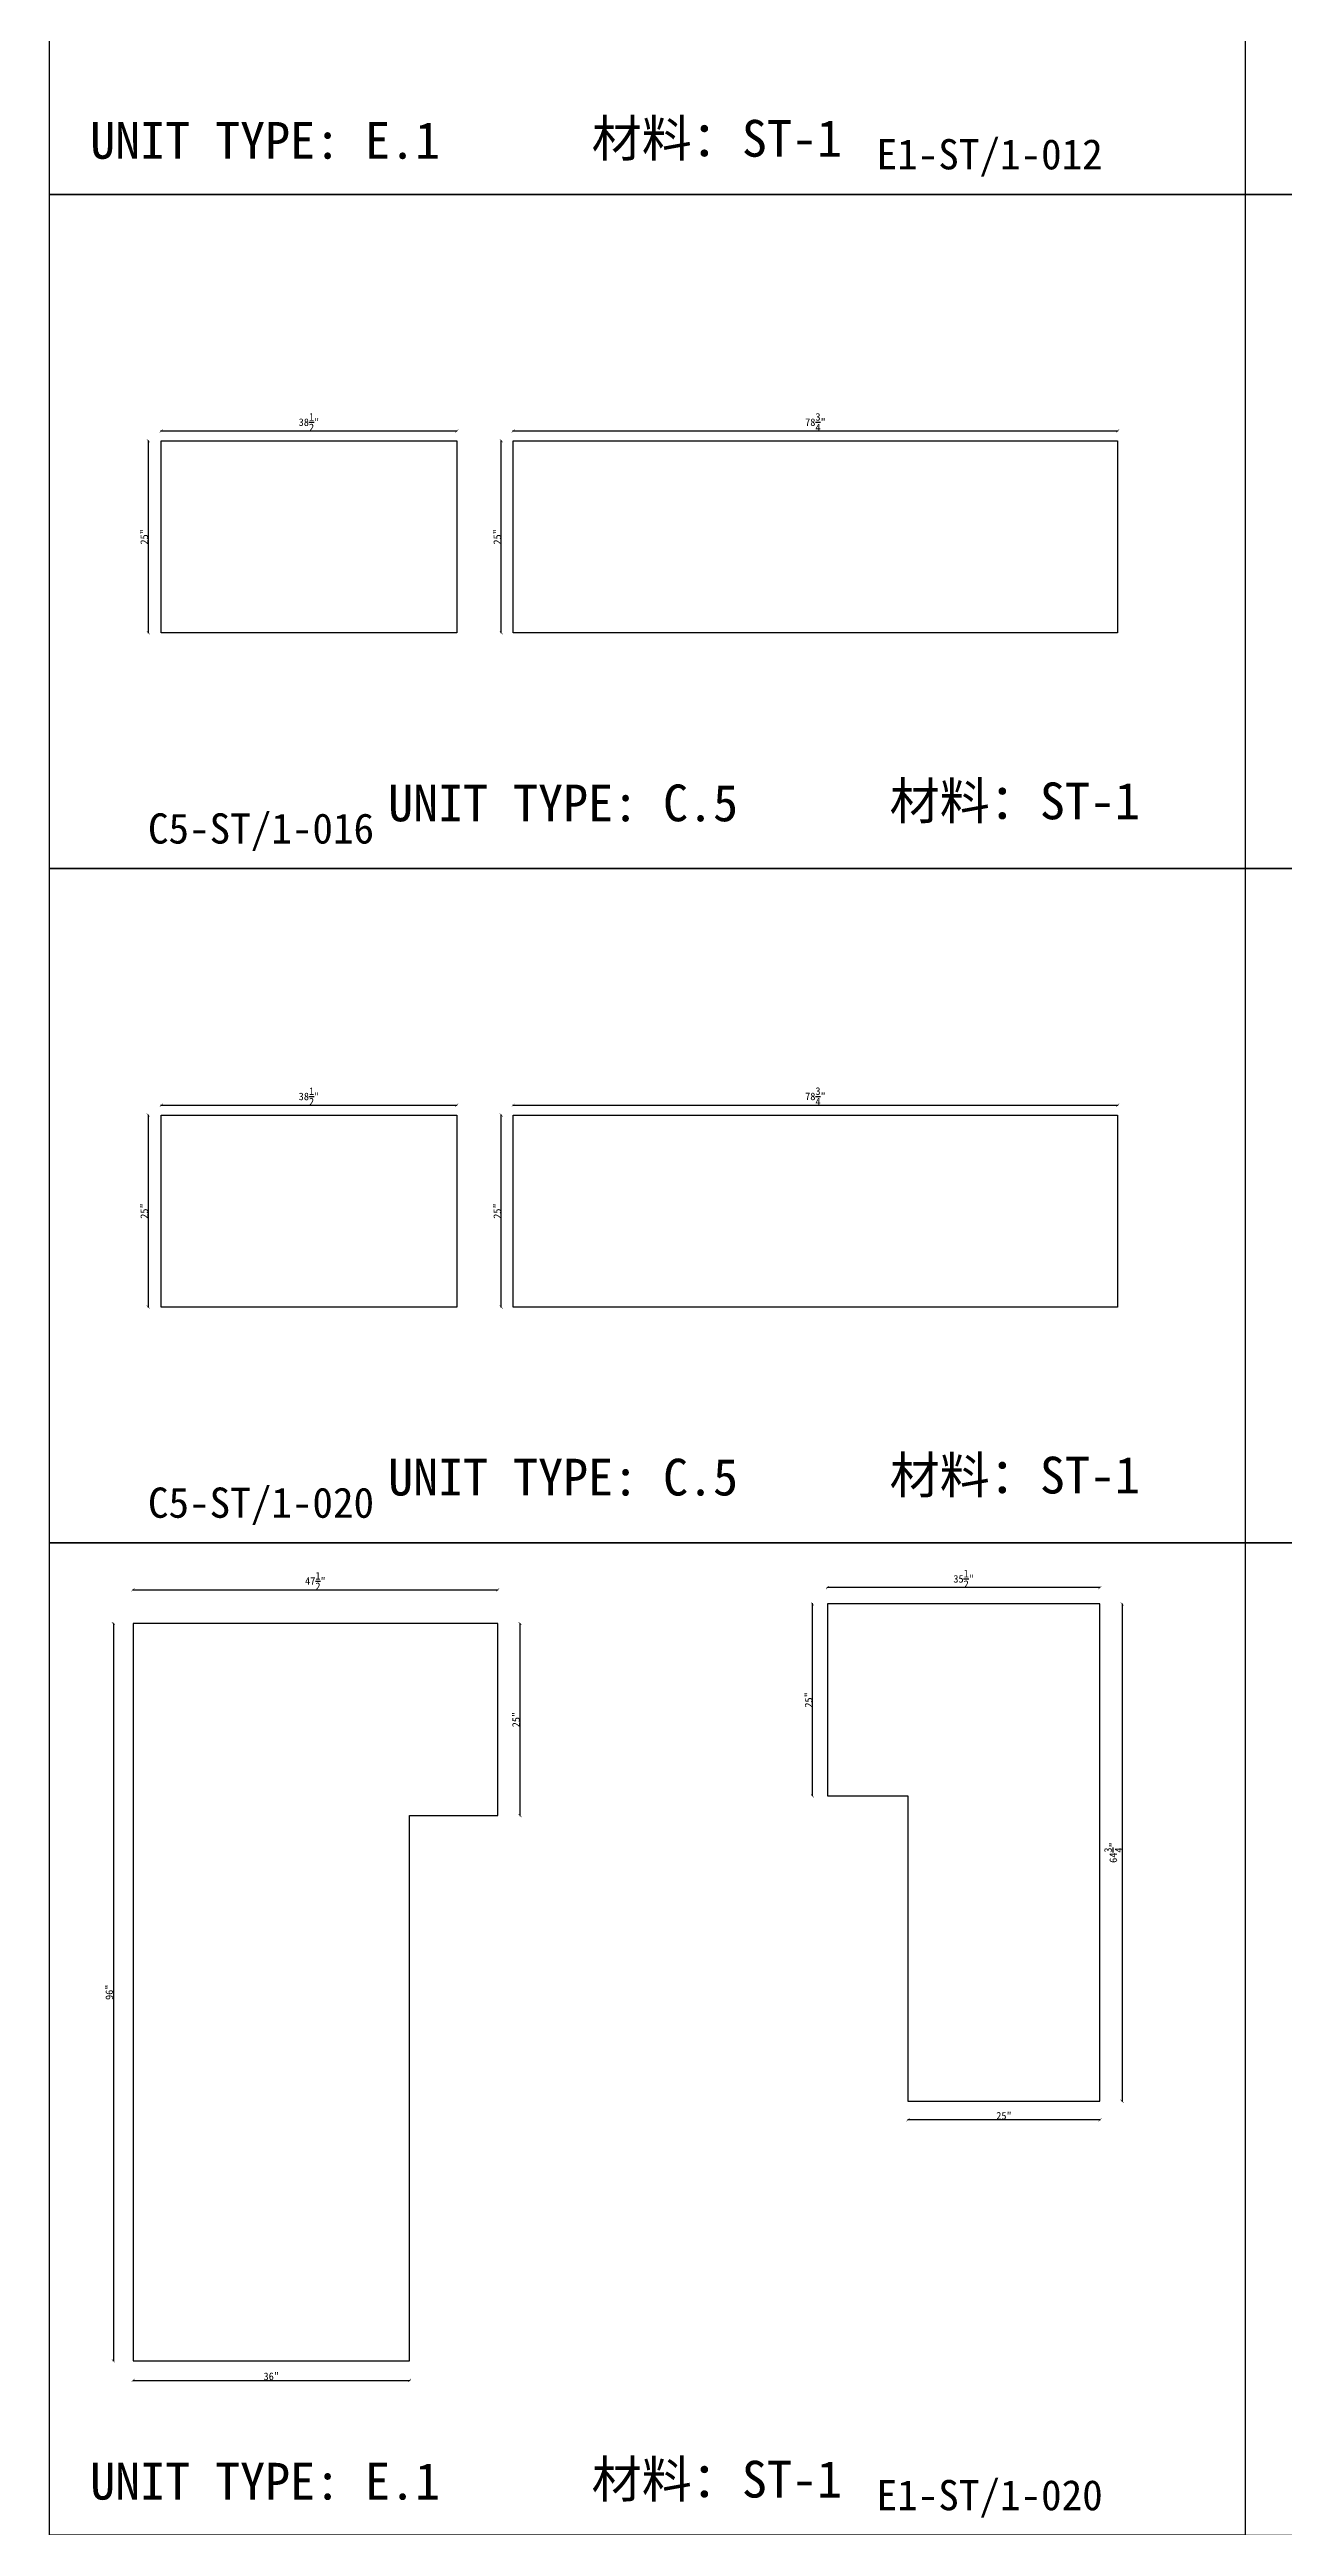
# Model space of a CAD drawing. Header units: millimetres. Extents: x -46966 to 138077, y -48408 to 2116.
# Drawn here: x 102126 to 106209, y -35453 to -27261 of the extents above; entities that cross this region are included whole.
import ezdxf
from ezdxf.enums import TextEntityAlignment as Align

# ---------------------------------------------------------------- set-up
doc = ezdxf.new("R2010")
doc.units = ezdxf.units.MM
doc.layers.add('PART_NUMBER', color=3, linetype='Continuous')
doc.styles.add('样式 1', font='')
doc.styles.get('样式 1').set_extended_font_data('NSimSun')
doc.dimstyles.new('副本 ISO-25', dxfattribs={"dimtxt": 25, "dimasz": 10, "dimexe": 1.5, "dimexo": 0.5, "dimtad": 1, "dimlfac": 0.03937, "dimlunit": 5, "dimtxsty": '样式 1', "dimblk": 'ARCHTICK', "dimcen": 2.5, "dimclrd": 256, "dimclrt": 1, "dimazin": 3, "dimtfac": 1, "dimtmove": 0, "dimatfit": 3, "dimfxlon": 1})

# ---------------------------------------------------------------- blocks, each defined once
blk = doc.blocks.new('_ArchTick')
at = {"color": 0, "linetype": 'ByBlock', "const_width": 0.15}
blk.add_lwpolyline([(-0.5, -0.5), (0.5, 0.5)], dxfattribs=at)
blk = doc.blocks.new('*D1830')
at = {"color": 0, "lineweight": -2, "transparency": 16777216}
for p, q in [((102495.6, -28523.9), (102495.6, -28521.4)), ((103473.5, -28523.9), (103473.5, -28521.4))]:
    blk.add_line(p, q, dxfattribs=at)
at = {"lineweight": -2, "transparency": 16777216}
blk.add_line((102495.6, -28522.9), (103473.5, -28522.9), dxfattribs=at)
at = {"layer": 'Defpoints', "color": 0, "transparency": 16777216}
for p in [(102495.6, -28555.5), (103473.5, -28522.9), (103473.5, -28555.5)]:
    blk.add_point(p, dxfattribs=at)
at = {"lineweight": -2, "transparency": 16777216, "xscale": 10, "yscale": 10, "zscale": 10, "rotation": 180}
blk.add_blockref('_ArchTick', (102495.6, -28522.9), dxfattribs=at)
at = {"lineweight": -2, "transparency": 16777216, "xscale": 10, "yscale": 10, "zscale": 10}
blk.add_blockref('_ArchTick', (103473.5, -28522.9), dxfattribs=at)
at = {"color": 1, "transparency": 16777216, "insert": (102984.5, -28493.8), "char_height": 25, "attachment_point": 5, "style": '样式 1'}
blk.add_mtext('\\A1;38{\\H1x;\\S1/2;}"', dxfattribs=at)
blk = doc.blocks.new('*D1831')
at = {"color": 0, "lineweight": -2, "transparency": 16777216}
for p, q in [((102453.6, -28555.5), (102451.1, -28555.5)), ((102453.6, -29190.5), (102451.1, -29190.5))]:
    blk.add_line(p, q, dxfattribs=at)
at = {"lineweight": -2, "transparency": 16777216}
blk.add_line((102452.6, -28555.5), (102452.6, -29190.5), dxfattribs=at)
at = {"layer": 'Defpoints', "color": 0, "transparency": 16777216}
for p in [(102495.6, -28555.5), (102452.6, -29190.5), (102495.6, -29190.5)]:
    blk.add_point(p, dxfattribs=at)
at = {"lineweight": -2, "transparency": 16777216, "xscale": 10, "yscale": 10, "zscale": 10}
for p, rotation in [((102452.6, -28555.5), 90), ((102452.6, -29190.5), 270)]:
    blk.add_blockref('_ArchTick', p, dxfattribs=dict(at, rotation=rotation))
at = {"color": 1, "transparency": 16777216, "insert": (102439.5, -28873), "char_height": 25, "attachment_point": 5, "rotation": 90, "style": '样式 1'}
blk.add_mtext('\\A1;25"', dxfattribs=at)
blk = doc.blocks.new('*D1832')
at = {"color": 0, "lineweight": -2, "transparency": 16777216}
for p, q in [((103660.2, -28523.9), (103660.2, -28521.4)), ((105660.5, -28523.9), (105660.5, -28521.4))]:
    blk.add_line(p, q, dxfattribs=at)
at = {"lineweight": -2, "transparency": 16777216}
blk.add_line((103660.2, -28522.9), (105660.5, -28522.9), dxfattribs=at)
at = {"layer": 'Defpoints', "color": 0, "transparency": 16777216}
for p in [(103660.2, -28555.5), (105660.5, -28522.9), (105660.5, -28555.5)]:
    blk.add_point(p, dxfattribs=at)
at = {"lineweight": -2, "transparency": 16777216, "xscale": 10, "yscale": 10, "zscale": 10, "rotation": 180}
blk.add_blockref('_ArchTick', (103660.2, -28522.9), dxfattribs=at)
at = {"lineweight": -2, "transparency": 16777216, "xscale": 10, "yscale": 10, "zscale": 10}
blk.add_blockref('_ArchTick', (105660.5, -28522.9), dxfattribs=at)
at = {"color": 1, "transparency": 16777216, "insert": (104660.4, -28493.8), "char_height": 25, "attachment_point": 5, "style": '样式 1'}
blk.add_mtext('\\A1;78{\\H1x;\\S3/4;}"', dxfattribs=at)
blk = doc.blocks.new('*D1833')
at = {"color": 0, "lineweight": -2, "transparency": 16777216}
for p, q in [((103621.9, -28555.5), (103619.4, -28555.5)), ((103621.9, -29190.5), (103619.4, -29190.5))]:
    blk.add_line(p, q, dxfattribs=at)
at = {"lineweight": -2, "transparency": 16777216}
blk.add_line((103620.9, -29190.5), (103620.9, -28555.5), dxfattribs=at)
at = {"layer": 'Defpoints', "color": 0, "transparency": 16777216}
for p in [(103620.9, -28555.5), (103660.2, -28555.5), (103660.2, -29190.5)]:
    blk.add_point(p, dxfattribs=at)
at = {"lineweight": -2, "transparency": 16777216, "xscale": 10, "yscale": 10, "zscale": 10}
for p, rotation in [((103620.9, -28555.5), 90), ((103620.9, -29190.5), 270)]:
    blk.add_blockref('_ArchTick', p, dxfattribs=dict(at, rotation=rotation))
at = {"color": 1, "transparency": 16777216, "insert": (103607.7, -28873), "char_height": 25, "attachment_point": 5, "rotation": 90, "style": '样式 1'}
blk.add_mtext('\\A1;25"', dxfattribs=at)
blk = doc.blocks.new('*D1758')
at = {"color": 0, "lineweight": -2, "transparency": 16777216}
for p, q in [((102495.6, -30753.4), (102495.6, -30750.9)), ((103473.5, -30753.4), (103473.5, -30750.9))]:
    blk.add_line(p, q, dxfattribs=at)
at = {"lineweight": -2, "transparency": 16777216}
blk.add_line((102495.6, -30752.4), (103473.5, -30752.4), dxfattribs=at)
at = {"layer": 'Defpoints', "color": 0, "transparency": 16777216}
for p in [(102495.6, -30785.1), (103473.5, -30752.4), (103473.5, -30785.1)]:
    blk.add_point(p, dxfattribs=at)
at = {"lineweight": -2, "transparency": 16777216, "xscale": 10, "yscale": 10, "zscale": 10, "rotation": 180}
blk.add_blockref('_ArchTick', (102495.6, -30752.4), dxfattribs=at)
at = {"lineweight": -2, "transparency": 16777216, "xscale": 10, "yscale": 10, "zscale": 10}
blk.add_blockref('_ArchTick', (103473.5, -30752.4), dxfattribs=at)
at = {"color": 1, "transparency": 16777216, "insert": (102984.5, -30723.4), "char_height": 25, "attachment_point": 5, "style": '样式 1'}
blk.add_mtext('\\A1;38{\\H1x;\\S1/2;}"', dxfattribs=at)
blk = doc.blocks.new('*D1759')
at = {"color": 0, "lineweight": -2, "transparency": 16777216}
for p, q in [((102453.6, -30785.1), (102451.1, -30785.1)), ((102453.6, -31420.1), (102451.1, -31420.1))]:
    blk.add_line(p, q, dxfattribs=at)
at = {"lineweight": -2, "transparency": 16777216}
blk.add_line((102452.6, -30785.1), (102452.6, -31420.1), dxfattribs=at)
at = {"layer": 'Defpoints', "color": 0, "transparency": 16777216}
for p in [(102495.6, -30785.1), (102452.6, -31420.1), (102495.6, -31420.1)]:
    blk.add_point(p, dxfattribs=at)
at = {"lineweight": -2, "transparency": 16777216, "xscale": 10, "yscale": 10, "zscale": 10}
for p, rotation in [((102452.6, -30785.1), 90), ((102452.6, -31420.1), 270)]:
    blk.add_blockref('_ArchTick', p, dxfattribs=dict(at, rotation=rotation))
at = {"color": 1, "transparency": 16777216, "insert": (102439.5, -31102.6), "char_height": 25, "attachment_point": 5, "rotation": 90, "style": '样式 1'}
blk.add_mtext('\\A1;25"', dxfattribs=at)
blk = doc.blocks.new('*D1760')
at = {"color": 0, "lineweight": -2, "transparency": 16777216}
for p, q in [((103660.2, -30753.4), (103660.2, -30750.9)), ((105660.5, -30753.4), (105660.5, -30750.9))]:
    blk.add_line(p, q, dxfattribs=at)
at = {"lineweight": -2, "transparency": 16777216}
blk.add_line((103660.2, -30752.4), (105660.5, -30752.4), dxfattribs=at)
at = {"layer": 'Defpoints', "color": 0, "transparency": 16777216}
for p in [(103660.2, -30785.1), (105660.5, -30752.4), (105660.5, -30785.1)]:
    blk.add_point(p, dxfattribs=at)
at = {"lineweight": -2, "transparency": 16777216, "xscale": 10, "yscale": 10, "zscale": 10, "rotation": 180}
blk.add_blockref('_ArchTick', (103660.2, -30752.4), dxfattribs=at)
at = {"lineweight": -2, "transparency": 16777216, "xscale": 10, "yscale": 10, "zscale": 10}
blk.add_blockref('_ArchTick', (105660.5, -30752.4), dxfattribs=at)
at = {"color": 1, "transparency": 16777216, "insert": (104660.4, -30723.3), "char_height": 25, "attachment_point": 5, "style": '样式 1'}
blk.add_mtext('\\A1;78{\\H1x;\\S3/4;}"', dxfattribs=at)
blk = doc.blocks.new('*D1761')
at = {"color": 0, "lineweight": -2, "transparency": 16777216}
for p, q in [((103621.9, -30785.1), (103619.4, -30785.1)), ((103621.9, -31420.1), (103619.4, -31420.1))]:
    blk.add_line(p, q, dxfattribs=at)
at = {"lineweight": -2, "transparency": 16777216}
blk.add_line((103620.9, -31420.1), (103620.9, -30785.1), dxfattribs=at)
at = {"layer": 'Defpoints', "color": 0, "transparency": 16777216}
for p in [(103620.9, -30785.1), (103660.2, -30785.1), (103660.2, -31420.1)]:
    blk.add_point(p, dxfattribs=at)
at = {"lineweight": -2, "transparency": 16777216, "xscale": 10, "yscale": 10, "zscale": 10}
for p, rotation in [((103620.9, -30785.1), 90), ((103620.9, -31420.1), 270)]:
    blk.add_blockref('_ArchTick', p, dxfattribs=dict(at, rotation=rotation))
at = {"color": 1, "transparency": 16777216, "insert": (103607.7, -31102.6), "char_height": 25, "attachment_point": 5, "rotation": 90, "style": '样式 1'}
blk.add_mtext('\\A1;25"', dxfattribs=at)
blk = doc.blocks.new('*D1852')
at = {"color": 0, "lineweight": -2, "transparency": 16777216}
for p, q in [((104700, -32348.9), (104700, -32346.4)), ((105601.7, -32348.9), (105601.7, -32346.4))]:
    blk.add_line(p, q, dxfattribs=at)
at = {"lineweight": -2, "transparency": 16777216}
blk.add_line((105601.7, -32347.9), (104700, -32347.9), dxfattribs=at)
at = {"layer": 'Defpoints', "color": 0, "transparency": 16777216}
for p in [(104700, -32347.9), (104700, -32401.9), (105601.7, -32401.9)]:
    blk.add_point(p, dxfattribs=at)
at = {"lineweight": -2, "transparency": 16777216, "xscale": 10, "yscale": 10, "zscale": 10, "rotation": 180}
blk.add_blockref('_ArchTick', (104700, -32347.9), dxfattribs=at)
at = {"lineweight": -2, "transparency": 16777216, "xscale": 10, "yscale": 10, "zscale": 10}
blk.add_blockref('_ArchTick', (105601.7, -32347.9), dxfattribs=at)
at = {"color": 1, "transparency": 16777216, "insert": (105150.8, -32318.9), "char_height": 25, "attachment_point": 5, "style": '样式 1'}
blk.add_mtext('\\A1;35{\\H1x;\\S1/2;}"', dxfattribs=at)
blk = doc.blocks.new('*D1853')
at = {"color": 0, "lineweight": -2, "transparency": 16777216}
for p, q in [((105674.1, -32401.9), (105676.6, -32401.9)), ((105674.1, -34046.5), (105676.6, -34046.5))]:
    blk.add_line(p, q, dxfattribs=at)
at = {"lineweight": -2, "transparency": 16777216}
blk.add_line((105675.1, -32401.9), (105675.1, -34046.5), dxfattribs=at)
at = {"layer": 'Defpoints', "color": 0, "transparency": 16777216}
for p in [(105601.7, -32401.9), (105601.7, -34046.5), (105675.1, -34046.5)]:
    blk.add_point(p, dxfattribs=at)
at = {"lineweight": -2, "transparency": 16777216, "xscale": 10, "yscale": 10, "zscale": 10}
for p, rotation in [((105675.1, -32401.9), 90), ((105675.1, -34046.5), 270)]:
    blk.add_blockref('_ArchTick', p, dxfattribs=dict(at, rotation=rotation))
at = {"color": 1, "transparency": 16777216, "insert": (105646, -33224.2), "char_height": 25, "attachment_point": 5, "rotation": 90, "style": '样式 1'}
blk.add_mtext('\\A1;64{\\H1x;\\S3/4;}"', dxfattribs=at)
blk = doc.blocks.new('*D1854')
at = {"color": 0, "lineweight": -2, "transparency": 16777216}
for p, q in [((104966.7, -34106.8), (104966.7, -34109.3)), ((105601.7, -34106.8), (105601.7, -34109.3))]:
    blk.add_line(p, q, dxfattribs=at)
at = {"lineweight": -2, "transparency": 16777216}
blk.add_line((105601.7, -34107.8), (104966.7, -34107.8), dxfattribs=at)
at = {"layer": 'Defpoints', "color": 0, "transparency": 16777216}
for p in [(104966.7, -34046.5), (105601.7, -34046.5), (104966.7, -34107.8)]:
    blk.add_point(p, dxfattribs=at)
at = {"lineweight": -2, "transparency": 16777216, "xscale": 10, "yscale": 10, "zscale": 10, "rotation": 180}
blk.add_blockref('_ArchTick', (104966.7, -34107.8), dxfattribs=at)
at = {"lineweight": -2, "transparency": 16777216, "xscale": 10, "yscale": 10, "zscale": 10}
blk.add_blockref('_ArchTick', (105601.7, -34107.8), dxfattribs=at)
at = {"color": 1, "transparency": 16777216, "insert": (105284.2, -34094.6), "char_height": 25, "attachment_point": 5, "style": '样式 1'}
blk.add_mtext('\\A1;25"', dxfattribs=at)
blk = doc.blocks.new('*D1855')
at = {"color": 0, "lineweight": -2, "transparency": 16777216}
for p, q in [((104651.9, -32401.9), (104649.4, -32401.9)), ((104651.9, -33036.9), (104649.4, -33036.9))]:
    blk.add_line(p, q, dxfattribs=at)
at = {"lineweight": -2, "transparency": 16777216}
blk.add_line((104650.9, -33036.9), (104650.9, -32401.9), dxfattribs=at)
at = {"layer": 'Defpoints', "color": 0, "transparency": 16777216}
for p in [(104650.9, -32401.9), (104700, -32401.9), (104700, -33036.9)]:
    blk.add_point(p, dxfattribs=at)
at = {"lineweight": -2, "transparency": 16777216, "xscale": 10, "yscale": 10, "zscale": 10}
for p, rotation in [((104650.9, -32401.9), 90), ((104650.9, -33036.9), 270)]:
    blk.add_blockref('_ArchTick', p, dxfattribs=dict(at, rotation=rotation))
at = {"color": 1, "transparency": 16777216, "insert": (104637.8, -32719.4), "char_height": 25, "attachment_point": 5, "rotation": 90, "style": '样式 1'}
blk.add_mtext('\\A1;25"', dxfattribs=at)
blk = doc.blocks.new('*D1856')
at = {"color": 0, "lineweight": -2, "transparency": 16777216}
for p, q in [((102402.5, -32356.1), (102402.5, -32353.6)), ((103609, -32356.1), (103609, -32353.6))]:
    blk.add_line(p, q, dxfattribs=at)
at = {"lineweight": -2, "transparency": 16777216}
blk.add_line((102402.5, -32355.1), (103609, -32355.1), dxfattribs=at)
at = {"layer": 'Defpoints', "color": 0, "transparency": 16777216}
for p in [(103609, -32355.1), (102402.5, -32466.8), (103609, -32466.8)]:
    blk.add_point(p, dxfattribs=at)
at = {"lineweight": -2, "transparency": 16777216, "xscale": 10, "yscale": 10, "zscale": 10, "rotation": 180}
blk.add_blockref('_ArchTick', (102402.5, -32355.1), dxfattribs=at)
at = {"lineweight": -2, "transparency": 16777216, "xscale": 10, "yscale": 10, "zscale": 10}
blk.add_blockref('_ArchTick', (103609, -32355.1), dxfattribs=at)
at = {"color": 1, "transparency": 16777216, "insert": (103005.7, -32326.1), "char_height": 25, "attachment_point": 5, "style": '样式 1'}
blk.add_mtext('\\A1;47{\\H1x;\\S1/2;}"', dxfattribs=at)
blk = doc.blocks.new('*D1857')
at = {"color": 0, "lineweight": -2, "transparency": 16777216}
for p, q in [((102338.2, -32466.8), (102335.7, -32466.8)), ((102338.2, -34905.2), (102335.7, -34905.2))]:
    blk.add_line(p, q, dxfattribs=at)
at = {"lineweight": -2, "transparency": 16777216}
blk.add_line((102337.2, -32466.8), (102337.2, -34905.2), dxfattribs=at)
at = {"layer": 'Defpoints', "color": 0, "transparency": 16777216}
for p in [(102402.5, -32466.8), (102337.2, -34905.2), (102402.5, -34905.2)]:
    blk.add_point(p, dxfattribs=at)
at = {"lineweight": -2, "transparency": 16777216, "xscale": 10, "yscale": 10, "zscale": 10}
for p, rotation in [((102337.2, -32466.8), 90), ((102337.2, -34905.2), 270)]:
    blk.add_blockref('_ArchTick', p, dxfattribs=dict(at, rotation=rotation))
at = {"color": 1, "transparency": 16777216, "insert": (102324.1, -33686), "char_height": 25, "attachment_point": 5, "rotation": 90, "style": '样式 1'}
blk.add_mtext('\\A1;96"', dxfattribs=at)
blk = doc.blocks.new('*D1858')
at = {"color": 0, "lineweight": -2, "transparency": 16777216}
for p, q in [((102402.5, -34968.4), (102402.5, -34970.9)), ((103316.9, -34968.4), (103316.9, -34970.9))]:
    blk.add_line(p, q, dxfattribs=at)
at = {"lineweight": -2, "transparency": 16777216}
blk.add_line((102402.5, -34969.4), (103316.9, -34969.4), dxfattribs=at)
at = {"layer": 'Defpoints', "color": 0, "transparency": 16777216}
for p in [(102402.5, -34905.2), (103316.9, -34905.2), (103316.9, -34969.4)]:
    blk.add_point(p, dxfattribs=at)
at = {"lineweight": -2, "transparency": 16777216, "xscale": 10, "yscale": 10, "zscale": 10, "rotation": 180}
blk.add_blockref('_ArchTick', (102402.5, -34969.4), dxfattribs=at)
at = {"lineweight": -2, "transparency": 16777216, "xscale": 10, "yscale": 10, "zscale": 10}
blk.add_blockref('_ArchTick', (103316.9, -34969.4), dxfattribs=at)
at = {"color": 1, "transparency": 16777216, "insert": (102859.7, -34956.3), "char_height": 25, "attachment_point": 5, "style": '样式 1'}
blk.add_mtext('\\A1;36"', dxfattribs=at)
blk = doc.blocks.new('*D1859')
at = {"color": 0, "lineweight": -2, "transparency": 16777216}
for p, q in [((103682, -32466.8), (103684.5, -32466.8)), ((103682, -33101.8), (103684.5, -33101.8))]:
    blk.add_line(p, q, dxfattribs=at)
at = {"lineweight": -2, "transparency": 16777216}
blk.add_line((103683, -33101.8), (103683, -32466.8), dxfattribs=at)
at = {"layer": 'Defpoints', "color": 0, "transparency": 16777216}
for p in [(103609, -32466.8), (103683, -32466.8), (103609, -33101.8)]:
    blk.add_point(p, dxfattribs=at)
at = {"lineweight": -2, "transparency": 16777216, "xscale": 10, "yscale": 10, "zscale": 10}
for p, rotation in [((103683, -32466.8), 90), ((103683, -33101.8), 270)]:
    blk.add_blockref('_ArchTick', p, dxfattribs=dict(at, rotation=rotation))
at = {"color": 1, "transparency": 16777216, "insert": (103669.8, -32784.3), "char_height": 25, "attachment_point": 5, "rotation": 90, "style": '样式 1'}
blk.add_mtext('\\A1;25"', dxfattribs=at)

msp = doc.modelspace()

# ---------------------------------------------------------------- linework, layer by layer
at = {"color": 1}
for points in [[(102125.971, -24458.587), (106082.853, -24458.587), (106082.853, -27740.643), (102125.971, -27740.643)], [(106082.853, -27740.643), (108874.727, -27740.643), (108874.727, -24458.587), (106082.853, -24458.587)], [(102125.971, -27740.643), (106082.853, -27740.643), (106082.853, -29970.21), (102125.971, -29970.21)], [(106082.853, -29970.21), (108874.727, -29970.21), (108874.727, -27740.643), (106082.853, -27740.643)], [(102125.971, -29970.21), (106082.853, -29970.21), (106082.853, -32199.777), (102125.971, -32199.777)], [(106082.853, -32199.777), (108874.727, -32199.777), (108874.727, -29970.21), (106082.853, -29970.21)], [(102125.971, -32199.777), (106082.853, -32199.777), (106082.853, -35481.834), (102125.971, -35481.834)], [(106082.853, -35481.834), (108874.727, -35481.834), (108874.727, -32199.777), (106082.853, -32199.777)]]:
    msp.add_lwpolyline(points, close=True, dxfattribs=at)
for points in [[(102495.571, -28555.53), (103473.471, -28555.53), (103473.471, -29190.53), (102495.571, -29190.53)], [(103660.225, -28555.53), (105660.475, -28555.53), (105660.475, -29190.53), (103660.225, -29190.53)], [(102495.571, -30785.097), (103473.471, -30785.097), (103473.471, -31420.097), (102495.571, -31420.097)], [(103660.225, -30785.097), (105660.475, -30785.097), (105660.475, -31420.097), (103660.225, -31420.097)], [(105601.678, -32401.854), (104699.978, -32401.854), (104699.978, -33036.854), (104966.678, -33036.854), (104966.678, -34046.504), (105601.678, -34046.504)], [(103316.861, -33101.811), (103608.961, -33101.811), (103608.961, -32466.811), (102402.461, -32466.811), (102402.461, -34905.211), (103316.861, -34905.211)]]:
    msp.add_lwpolyline(points, close=True)

# ---------------------------------------------------------------- texts
at = {"style": '样式 1'}
for s, p in [('UNIT TYPE: E.1', (102260.429, -27622.509)), ('材料：ST-1', (103919.716, -27615.853)), ('UNIT TYPE: C.5', (103246.406, -29813.668)), ('材料：ST-1', (104905.692, -29807.013)), ('UNIT TYPE: C.5', (103246.406, -32043.235)), ('材料：ST-1', (104905.692, -32036.58)), ('材料：ST-1', (103919.716, -35357.044)), ('UNIT TYPE: E.1', (102260.429, -35363.699))]:
    msp.add_text(s, height=121.5865, dxfattribs=at).set_placement(p)
at = {"layer": 'PART_NUMBER', "color": 3, "style": '样式 1'}
for s, p in [('E1-ST/1-012', (105236.981, -27607.812)), ('C5-ST/1-016', (102825.835, -29837.379)), ('C5-ST/1-020', (102825.835, -32066.947)), ('E1-ST/1-020', (105236.981, -35349.003))]:
    msp.add_text(s, height=100, dxfattribs=at).set_placement(p, align=Align.MIDDLE_CENTER)

# ---------------------------------------------------------------- dimensions: what is measured, and where the dimension line sits
for base, p1, p2, picture, middle in [((103473.471, -28522.855), (102495.571, -28555.53), (103473.471, -28555.53), '*D1830', (102984.521, -28493.832)), ((105660.475, -28522.855), (103660.225, -28555.53), (105660.475, -28555.53), '*D1832', (104660.35, -28493.762)), ((103473.471, -30752.422), (102495.571, -30785.097), (103473.471, -30785.097), '*D1758', (102984.521, -30723.399)), ((105660.475, -30752.422), (103660.225, -30785.097), (105660.475, -30785.097), '*D1760', (104660.35, -30723.329)), ((103608.961, -32355.089), (102402.461, -32466.811), (103608.961, -32466.811), '*D1856', (103005.711, -32326.066)), ((104699.978, -32347.883), (105601.678, -32401.854), (104699.978, -32401.854), '*D1852', (105150.828, -32318.859)), ((104966.678, -34107.761), (105601.678, -34046.504), (104966.678, -34046.504), '*D1854', (105284.178, -34094.636)), ((103316.861, -34969.404), (102402.461, -34905.211), (103316.861, -34905.211), '*D1858', (102859.661, -34956.279))]:
    dim = msp.add_linear_dim(base=base, p1=p1, p2=p2, dimstyle='副本 ISO-25')
    dim.commit()
    dim.dimension.update_dxf_attribs({"geometry": picture, "text_midpoint": middle})
for base, p1, p2, picture, middle in [((102452.617, -29190.53), (102495.571, -28555.53), (102495.571, -29190.53), '*D1831', (102439.492, -28873.03)), ((103620.869, -28555.53), (103660.225, -29190.53), (103660.225, -28555.53), '*D1833', (103607.744, -28873.03)), ((102452.617, -31420.097), (102495.571, -30785.097), (102495.571, -31420.097), '*D1759', (102439.492, -31102.597)), ((103620.869, -30785.097), (103660.225, -31420.097), (103660.225, -30785.097), '*D1761', (103607.744, -31102.597)), ((104650.933, -32401.854), (104699.978, -33036.854), (104699.978, -32401.854), '*D1855', (104637.808, -32719.354)), ((105675.118, -34046.504), (105601.678, -32401.854), (105601.678, -34046.504), '*D1853', (105646.025, -33224.179)), ((102337.229, -34905.211), (102402.461, -32466.811), (102402.461, -34905.211), '*D1857', (102324.104, -33686.011)), ((103682.965, -32466.811), (103608.961, -33101.811), (103608.961, -32466.811), '*D1859', (103669.84, -32784.311))]:
    dim = msp.add_linear_dim(base=base, p1=p1, p2=p2, angle=90, dimstyle='副本 ISO-25')
    dim.commit()
    dim.dimension.update_dxf_attribs({"geometry": picture, "text_midpoint": middle})

doc.saveas('drawing.dxf')
